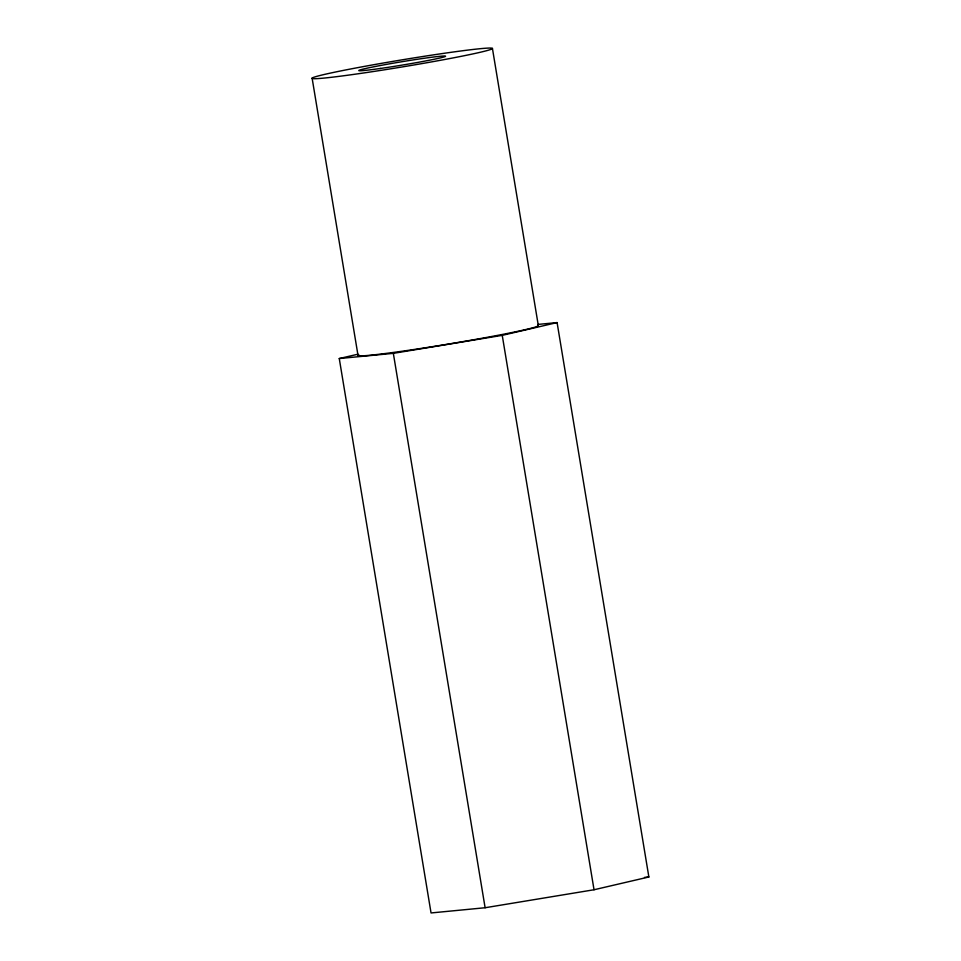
<?xml version="1.0" encoding="UTF-8"?>
<svg xmlns="http://www.w3.org/2000/svg" width="961" height="961" viewBox="0 0 961 961"><rect width="100%" height="100%" fill="white"/><g stroke="black" fill="none" stroke-linecap="round" stroke-linejoin="round"><path stroke-width="1.44" d="M538.088 324.41L557.092 322.584L648.867 876.985L594.03 889.754L485.113 907.737L431.045 912.95L339.269 358.549L358.033 354.177M339.269 358.549L393.337 353.348L502.243 335.353L557.092 322.584M644.483 877.405L648.867 876.985M492.44 48.482A91.379 3.508 -9.4 0 1 356.891 73.949A91.379 3.508 -9.4 0 1 357.528 67.678A91.379 3.508 -9.4 0 1 492.44 48.482L538.34 325.683M502.243 335.353L594.03 889.754M393.337 353.348L485.113 907.737M312.133 78.249L358.021 355.45M537.607 325.335A91.379 3.508 -9.4 0 1 447.802 344.182A91.379 3.508 -9.4 0 1 358.837 354.849M380.496 68.447A43.87 1.682 -9.4 0 0 445.568 56.218A43.87 1.682 -9.4 0 0 380.808 65.432A43.87 1.682 -9.4 0 0 380.496 68.447"/></g></svg>
